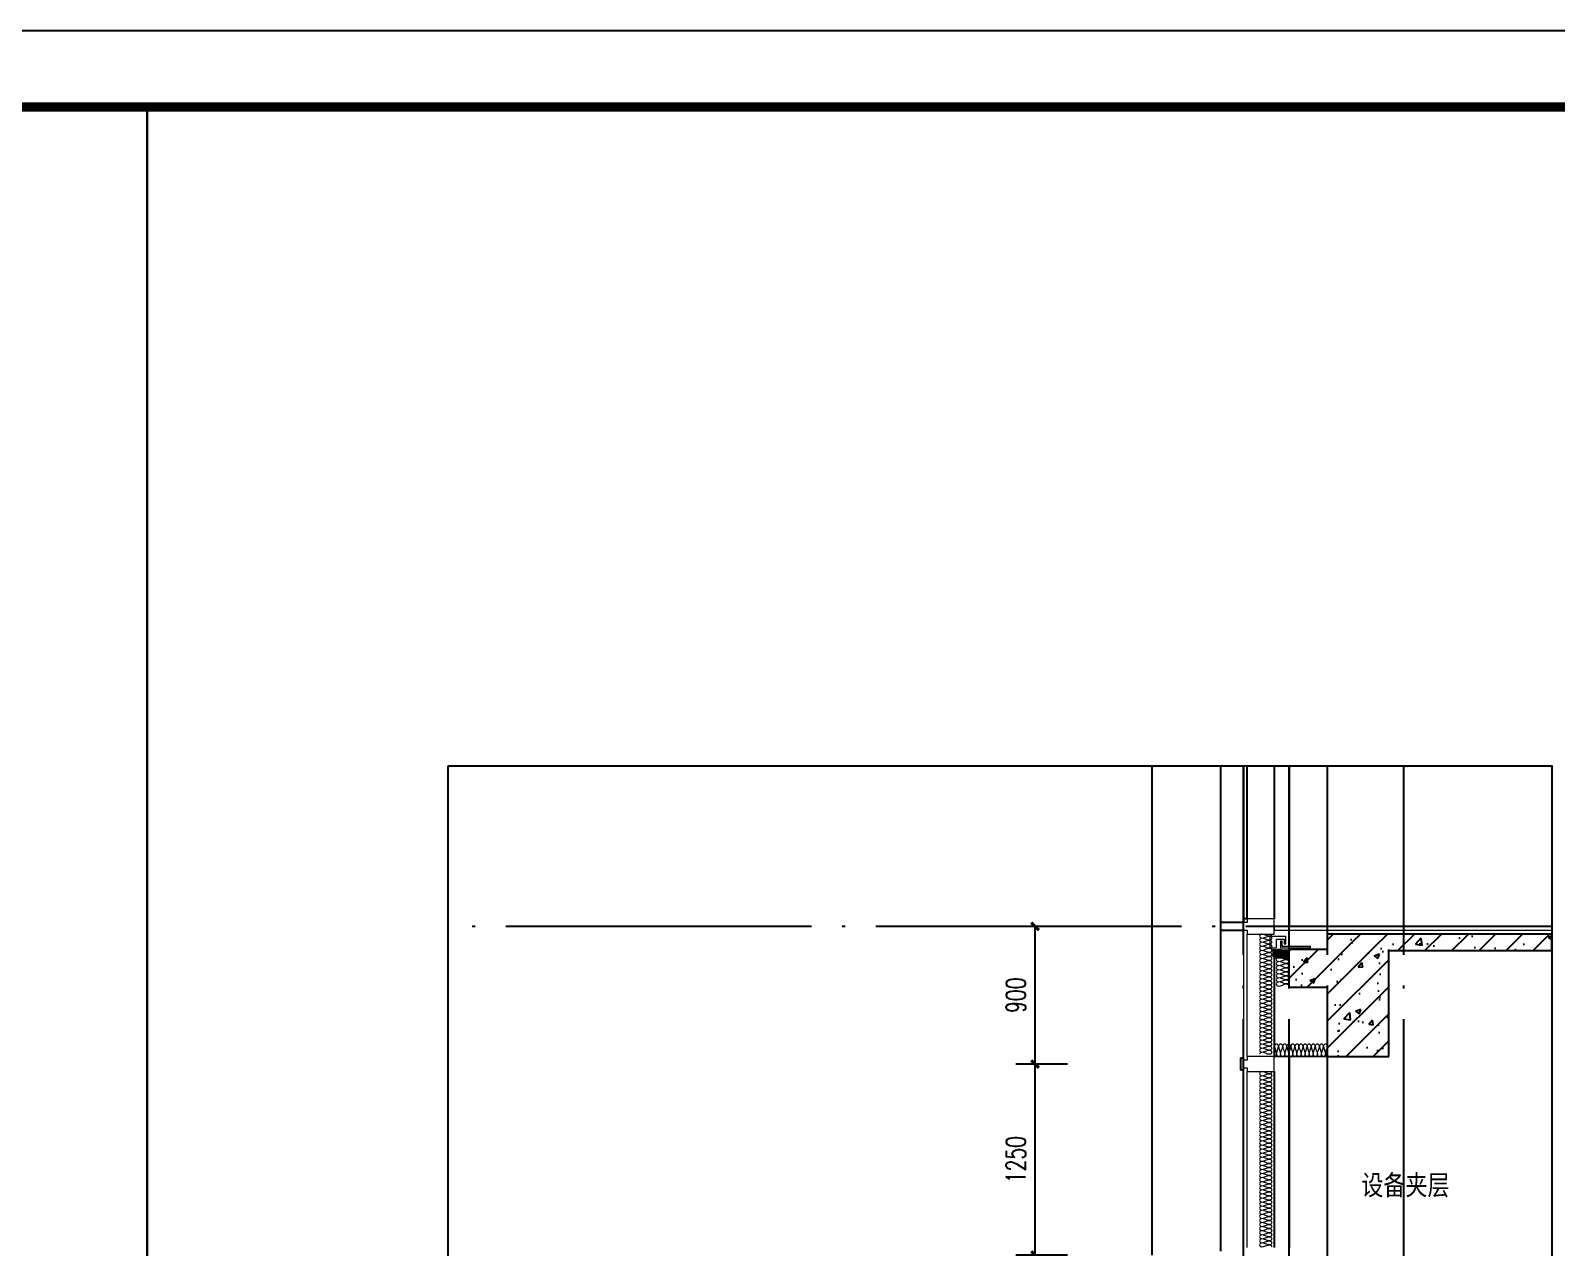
# Model space of a CAD drawing. Header units: millimetres. Extents: x 434053 to 1059003, y -2417481 to 936527.
# Drawn here: x 541638 to 551617, y -2233486 to -2225526 of the extents above; entities that cross this region are included whole.
import ezdxf

# ---------------------------------------------------------------- set-up
doc = ezdxf.new("R2010")
doc.units = ezdxf.units.MM
doc.header["$LTSCALE"] = 1000
doc.header["$MEASUREMENT"] = 0
doc.linetypes.add('DOTE', pattern=[2.42, 2, -0.2, 0.02, -0.2])
doc.layers.get('Defpoints').update_dxf_attribs({"color": 6})
for name, color, linetype in [('A-ANNO-DIMS', 3, 'Continuous'), ('A-ANNO-TTLB', 7, 'Continuous'), ('A-GLAZ', 4, 'Continuous'), ('AXIS', 3, 'Continuous'), ('DOTE', 16, 'DOTE'), ('HZHZNEWPLOTLAYER#@$TT', 7, 'Continuous'), ('PUB_HATCH', 8, 'Continuous'), ('PUB_TEXT', 7, 'Continuous'), ('WALL', 5, 'Continuous')]:
    doc.layers.add(name, color=color, linetype=linetype)
for name, color, linetype, lineweight in [('A-DETL-0001', 4, 'Continuous', 15), ('A-FLOR', 4, 'Continuous', 50), ('A-GENM-PROJ', 2, 'Continuous', 25), ('A-GLAZ-PROJ', 2, 'Continuous', 25)]:
    doc.layers.add(name, color=color, linetype=linetype, lineweight=lineweight)
doc.styles.add('_TCH_DIM_T3', font='SIMPLEX', dxfattribs={"width": 0.705882, "bigfont": 'GBCBIG'})
doc.styles.add('宋体', font='', dxfattribs={"width": 0.8})
doc.styles.get('宋体').set_extended_font_data('SimSun')
doc.dimstyles.new('_TCH_ARCH&&50', dxfattribs={"dimtxt": 127.5, "dimasz": 50, "dimexe": 125, "dimexo": 150, "dimgap": 61.25, "dimtad": 1, "dimdec": 0, "dimzin": 0, "dimdsep": 46, "dimtxsty": '_TCH_DIM_T3', "dimblk": 'ARCHTICK', "dimcen": 0.09, "dimclrt": 7, "dimazin": 2, "dimtfac": 1, "dimtdec": 0, "dimtix": 1, "dimtmove": 2, "dimatfit": 3, "dimfxl": 1, "dimtolj": 1, "dimtzin": 0, "dimarcsym": 0})
pattern_1 = [(45, (-1713816.56, -1462982.77), (-88.3883476, 88.3883476), []), (50, (-1713816.56, -1462982.77), (358.63009, -31.376067), [37.5, -412.5]), (355, (-1713816.56, -1462982.77), (-69.375667, 376.096067), [30, -330]), (100.4514, (-1713786.68, -1462985.4), (289.25469, 344.71977), [31.870095, -350.571056]), (46.1842, (-1713816.56, -1462882.77), (533.620524, -82.75951), [56.25, -618.75]), (96.6356, (-1713772.1, -1462889.67), (467.33135, 487.05894), [47.80514, -525.8565]), (351.1842, (-1713816.56, -1462882.77), (467.33097, 487.0593), [45, -495]), (21, (-1713766.56, -1462907.77), (298.453526, -201.309445), [37.5, -412.5]), (326, (-1713766.56, -1462907.77), (121.657666, 362.57502), [30, -330]), (71.4514, (-1713741.7, -1462924.55), (420.111314, 161.26525), [31.870095, -350.571056]), (37.5, (-1713816.56, -1462982.77), (6.079928, 166.446927), [0, -326, 0, -335, 0, -331.25]), (7.5, (-1713816.56, -1462982.77), (131.534769, 197.205856), [0, -191, 0, -318.5, 0, -126.25]), (327.5, (-1713928.06, -1462982.77), (266.911218, -11.277436), [0, -125, 0, -390, 0, -517.5]), (317.5, (-1713978.06, -1462982.77), (291.593085, 50.052491), [0, -162.5, 0, -259, 0, -367.5])]

# ---------------------------------------------------------------- blocks, each defined once
blk = doc.blocks.new('asdfdfsdh')
at = {"layer": 'A-ANNO-TTLB'}
blk.add_lwpolyline([(0, 42050), (29700, 42050), (29700, 0), (0, 0)], close=True, dxfattribs=at)
at = {"layer": 'A-ANNO-TTLB', "const_width": 60}
blk.add_lwpolyline([(500, 40800), (500, 500), (29200, 500), (29200, 40800)], close=True, dxfattribs=at)
blk = doc.blocks.new('ASDFADFGAF')
blk.add_lwpolyline([(0, 28700), (12350, 28700), (12350, 0), (0, 0)], close=True)
blk = doc.blocks.new('sdfgdgj')
at = {"layer": 'A-DETL-0001'}
blk.add_hatch(color=256, dxfattribs=at).paths.add_polyline_path([(14651, 16735.4), (14651, 16785.4), (14551, 16785.4), (14551, 16735.4)])
for p, q in [((14376, 16985.4), (14376, 16960.4)), ((14551, 16985.4), (14376, 16985.4)), ((14551, 16885.4), (14551, 16985.4)), ((14376, 16960.4), (14351, 16960.4)), ((14351, 16960.4), (14351, 16910.4)), ((14351, 16910.4), (14351, 16060.4)), ((14351, 16910.4), (14376, 16910.4)), ((14376, 16910.4), (14376, 16885.4)), ((14376, 16085.4), (14376, 16885.4)), ((14376, 16885.4), (14551, 16885.4)), ((14627.4, 16869.7), (14523.2, 16869.7)), ((14523.2, 16869.7), (14523.2, 16794.7)), ((14627.4, 16821.7), (14627.4, 16869.7)), ((14523.2, 16794.7), (14568.2, 16794.7)), ((14551, 16785.4), (14551, 16085.4)), ((14568.2, 16794.7), (14568.2, 16852.9)), ((14568.2, 16852.9), (14617.4, 16852.9)), ((14603.8, 16839.7), (14593.8, 16839.7)), ((14593.8, 16839.7), (14593.8, 16794.7)), ((14593.8, 16794.7), (14788.8, 16794.7)), ((14603.8, 16804.7), (14603.8, 16839.7)), ((14788.8, 16804.7), (14603.8, 16804.7)), ((14617.4, 16852.9), (14617.4, 16821.7)), ((14617.4, 16821.7), (14627.4, 16821.7)), ((14788.8, 16794.7), (14788.8, 16804.7)), ((14376, 16085.4), (14376, 16060.4)), ((14551, 16085.4), (14376, 16085.4)), ((14551, 16085.4), (14901, 16085.4)), ((14551, 15985.4), (14551, 16085.4)), ((14376, 16060.4), (14351, 16060.4)), ((14351, 16060.4), (14351, 16010.4)), ((14351, 16010.4), (14351, 14810.4)), ((14351, 16010.4), (14376, 16010.4)), ((14376, 16010.4), (14376, 15985.4)), ((14376, 14835.4), (14376, 15985.4)), ((14376, 15985.4), (14551, 15985.4))]:
    blk.add_line(p, q, dxfattribs=at)
for points in [[(14469.4, 16885.4), (14463.1, 16885.4), (14449, 16872.1), (14463.1, 16858.7), (14469.4, 16858.7)], [(14522.7, 16872.1), (14504.4, 16872.1), (14487.7, 16885.4), (14469.4, 16885.4)], [(14469.4, 16858.7), (14487.7, 16858.7), (14504.4, 16872.1), (14522.7, 16872.1)], [(14536, 16885.4), (14536, 16879.1), (14529, 16872.1), (14522.7, 16872.1)], [(14522.7, 16872.1), (14529, 16872.1), (14543.1, 16858.7), (14529, 16845.4), (14522.7, 16845.4)], [(14469.4, 16858.7), (14463.1, 16858.7), (14449, 16845.4), (14463.1, 16832.1), (14469.4, 16832.1)], [(14469.4, 16832.1), (14463.1, 16832.1), (14449, 16818.7), (14463.1, 16805.4), (14469.4, 16805.4)], [(14469.4, 16805.4), (14463.1, 16805.4), (14449, 16792.1), (14463.1, 16778.7), (14469.4, 16778.7)], [(14469.4, 16778.7), (14463.1, 16778.7), (14449, 16765.4), (14463.1, 16752.1), (14469.4, 16752.1)], [(14522.7, 16845.4), (14504.4, 16845.4), (14487.7, 16858.7), (14469.4, 16858.7)], [(14469.4, 16832.1), (14487.7, 16832.1), (14504.4, 16845.4), (14522.7, 16845.4)], [(14522.7, 16818.7), (14504.4, 16818.7), (14487.7, 16832.1), (14469.4, 16832.1)], [(14469.4, 16805.4), (14487.7, 16805.4), (14504.4, 16818.7), (14522.7, 16818.7)], [(14522.7, 16792.1), (14504.4, 16792.1), (14487.7, 16805.4), (14469.4, 16805.4)], [(14469.4, 16778.7), (14487.7, 16778.7), (14504.4, 16792.1), (14522.7, 16792.1)], [(14522.7, 16765.4), (14504.4, 16765.4), (14487.7, 16778.7), (14469.4, 16778.7)], [(14469.4, 16752.1), (14487.7, 16752.1), (14504.4, 16765.4), (14522.7, 16765.4)], [(14522.7, 16845.4), (14529, 16845.4), (14543.1, 16832.1), (14529, 16818.7), (14522.7, 16818.7)], [(14522.7, 16818.7), (14529, 16818.7), (14543.1, 16805.4), (14529, 16792.1), (14522.7, 16792.1)], [(14522.7, 16792.1), (14529, 16792.1), (14543.1, 16778.7), (14529, 16765.4), (14522.7, 16765.4)], [(14522.7, 16765.4), (14529, 16765.4), (14543.1, 16752.1), (14529, 16738.7), (14522.7, 16738.7)], [(14579.4, 16785.4), (14573.1, 16785.4), (14559, 16772.1), (14573.1, 16758.7), (14579.4, 16758.7)], [(14632.7, 16772.1), (14614.4, 16772.1), (14597.7, 16785.4), (14579.4, 16785.4)], [(14579.4, 16758.7), (14597.7, 16758.7), (14614.4, 16772.1), (14632.7, 16772.1)], [(14646, 16785.4), (14646, 16779.1), (14639, 16772.1), (14632.7, 16772.1)], [(14632.7, 16772.1), (14639, 16772.1), (14653.1, 16758.7), (14639, 16745.4), (14632.7, 16745.4)], [(14469.4, 16752.1), (14463.1, 16752.1), (14449, 16738.7), (14463.1, 16725.4), (14469.4, 16725.4)], [(14469.4, 16725.4), (14463.1, 16725.4), (14449, 16712.1), (14463.1, 16698.7), (14469.4, 16698.7)], [(14469.4, 16698.7), (14463.1, 16698.7), (14449, 16685.4), (14463.1, 16672.1), (14469.4, 16672.1)], [(14469.4, 16672.1), (14463.1, 16672.1), (14449, 16658.7), (14463.1, 16645.4), (14469.4, 16645.4)], [(14522.7, 16738.7), (14504.4, 16738.7), (14487.7, 16752.1), (14469.4, 16752.1)], [(14469.4, 16725.4), (14487.7, 16725.4), (14504.4, 16738.7), (14522.7, 16738.7)], [(14522.7, 16712.1), (14504.4, 16712.1), (14487.7, 16725.4), (14469.4, 16725.4)], [(14469.4, 16698.7), (14487.7, 16698.7), (14504.4, 16712.1), (14522.7, 16712.1)], [(14522.7, 16685.4), (14504.4, 16685.4), (14487.7, 16698.7), (14469.4, 16698.7)], [(14469.4, 16672.1), (14487.7, 16672.1), (14504.4, 16685.4), (14522.7, 16685.4)], [(14522.7, 16658.7), (14504.4, 16658.7), (14487.7, 16672.1), (14469.4, 16672.1)], [(14522.7, 16738.7), (14529, 16738.7), (14543.1, 16725.4), (14529, 16712.1), (14522.7, 16712.1)], [(14522.7, 16712.1), (14529, 16712.1), (14543.1, 16698.7), (14529, 16685.4), (14522.7, 16685.4)], [(14522.7, 16685.4), (14529, 16685.4), (14543.1, 16672.1), (14529, 16658.7), (14522.7, 16658.7)], [(14579.4, 16758.7), (14573.1, 16758.7), (14559, 16745.4), (14573.1, 16732.1), (14579.4, 16732.1)], [(14579.4, 16732.1), (14573.1, 16732.1), (14559, 16718.7), (14573.1, 16705.4), (14579.4, 16705.4)], [(14579.4, 16705.4), (14573.1, 16705.4), (14559, 16692.1), (14573.1, 16678.7), (14579.4, 16678.7)], [(14579.4, 16678.7), (14573.1, 16678.7), (14559, 16665.4), (14573.1, 16652.1), (14579.4, 16652.1)], [(14632.7, 16745.4), (14614.4, 16745.4), (14597.7, 16758.7), (14579.4, 16758.7)], [(14579.4, 16732.1), (14597.7, 16732.1), (14614.4, 16745.4), (14632.7, 16745.4)], [(14632.7, 16718.7), (14614.4, 16718.7), (14597.7, 16732.1), (14579.4, 16732.1)], [(14579.4, 16705.4), (14597.7, 16705.4), (14614.4, 16718.7), (14632.7, 16718.7)], [(14632.7, 16692.1), (14614.4, 16692.1), (14597.7, 16705.4), (14579.4, 16705.4)], [(14579.4, 16678.7), (14597.7, 16678.7), (14614.4, 16692.1), (14632.7, 16692.1)], [(14632.7, 16665.4), (14614.4, 16665.4), (14597.7, 16678.7), (14579.4, 16678.7)], [(14579.4, 16652.1), (14597.7, 16652.1), (14614.4, 16665.4), (14632.7, 16665.4)], [(14632.7, 16745.4), (14639, 16745.4), (14653.1, 16732.1), (14639, 16718.7), (14632.7, 16718.7)], [(14632.7, 16718.7), (14639, 16718.7), (14653.1, 16705.4), (14639, 16692.1), (14632.7, 16692.1)], [(14632.7, 16692.1), (14639, 16692.1), (14653.1, 16678.7), (14639, 16665.4), (14632.7, 16665.4)], [(14632.7, 16665.4), (14639, 16665.4), (14653.1, 16652.1), (14639, 16638.7), (14632.7, 16638.7)], [(14469.4, 16645.4), (14463.1, 16645.4), (14449, 16632.1), (14463.1, 16618.7), (14469.4, 16618.7)], [(14469.4, 16618.7), (14463.1, 16618.7), (14449, 16605.4), (14463.1, 16592.1), (14469.4, 16592.1)], [(14469.4, 16592.1), (14463.1, 16592.1), (14449, 16578.7), (14463.1, 16565.4), (14469.4, 16565.4)], [(14469.4, 16565.4), (14463.1, 16565.4), (14449, 16552.1), (14463.1, 16538.7), (14469.4, 16538.7)], [(14469.4, 16645.4), (14487.7, 16645.4), (14504.4, 16658.7), (14522.7, 16658.7)], [(14522.7, 16632.1), (14504.4, 16632.1), (14487.7, 16645.4), (14469.4, 16645.4)], [(14469.4, 16618.7), (14487.7, 16618.7), (14504.4, 16632.1), (14522.7, 16632.1)], [(14522.7, 16605.4), (14504.4, 16605.4), (14487.7, 16618.7), (14469.4, 16618.7)], [(14469.4, 16592.1), (14487.7, 16592.1), (14504.4, 16605.4), (14522.7, 16605.4)], [(14522.7, 16578.7), (14504.4, 16578.7), (14487.7, 16592.1), (14469.4, 16592.1)], [(14469.4, 16565.4), (14487.7, 16565.4), (14504.4, 16578.7), (14522.7, 16578.7)], [(14522.7, 16552.1), (14504.4, 16552.1), (14487.7, 16565.4), (14469.4, 16565.4)], [(14522.7, 16658.7), (14529, 16658.7), (14543.1, 16645.4), (14529, 16632.1), (14522.7, 16632.1)], [(14522.7, 16632.1), (14529, 16632.1), (14543.1, 16618.7), (14529, 16605.4), (14522.7, 16605.4)], [(14522.7, 16605.4), (14529, 16605.4), (14543.1, 16592.1), (14529, 16578.7), (14522.7, 16578.7)], [(14522.7, 16578.7), (14529, 16578.7), (14543.1, 16565.4), (14529, 16552.1), (14522.7, 16552.1)], [(14579.4, 16652.1), (14573.1, 16652.1), (14559, 16638.7), (14573.1, 16625.4), (14579.4, 16625.4)], [(14579.4, 16625.4), (14573.1, 16625.4), (14559, 16612.1), (14573.1, 16598.7), (14579.4, 16598.7)], [(14579.4, 16598.7), (14573.1, 16598.7), (14559, 16585.4), (14573.1, 16572.1), (14579.4, 16572.1)], [(14579.4, 16572.1), (14573.1, 16572.1), (14559, 16558.7), (14573.1, 16545.4), (14579.4, 16545.4)], [(14632.7, 16638.7), (14614.4, 16638.7), (14597.7, 16652.1), (14579.4, 16652.1)], [(14579.4, 16625.4), (14597.7, 16625.4), (14614.4, 16638.7), (14632.7, 16638.7)], [(14632.7, 16612.1), (14614.4, 16612.1), (14597.7, 16625.4), (14579.4, 16625.4)], [(14579.4, 16598.7), (14597.7, 16598.7), (14614.4, 16612.1), (14632.7, 16612.1)], [(14632.7, 16585.4), (14614.4, 16585.4), (14597.7, 16598.7), (14579.4, 16598.7)], [(14579.4, 16572.1), (14597.7, 16572.1), (14614.4, 16585.4), (14632.7, 16585.4)], [(14632.7, 16558.7), (14614.4, 16558.7), (14597.7, 16572.1), (14579.4, 16572.1)], [(14632.7, 16638.7), (14639, 16638.7), (14653.1, 16625.4), (14639, 16612.1), (14632.7, 16612.1)], [(14632.7, 16612.1), (14639, 16612.1), (14653.1, 16598.7), (14639, 16585.4), (14632.7, 16585.4)], [(14632.7, 16585.4), (14639, 16585.4), (14653.1, 16572.1), (14639, 16558.7), (14632.7, 16558.7)], [(14469.4, 16538.7), (14463.1, 16538.7), (14449, 16525.4), (14463.1, 16512.1), (14469.4, 16512.1)], [(14469.4, 16512.1), (14463.1, 16512.1), (14449, 16498.7), (14463.1, 16485.4), (14469.4, 16485.4)], [(14469.4, 16485.4), (14463.1, 16485.4), (14449, 16472.1), (14463.1, 16458.7), (14469.4, 16458.7)], [(14469.4, 16538.7), (14487.7, 16538.7), (14504.4, 16552.1), (14522.7, 16552.1)], [(14522.7, 16525.4), (14504.4, 16525.4), (14487.7, 16538.7), (14469.4, 16538.7)], [(14469.4, 16512.1), (14487.7, 16512.1), (14504.4, 16525.4), (14522.7, 16525.4)], [(14522.7, 16498.7), (14504.4, 16498.7), (14487.7, 16512.1), (14469.4, 16512.1)], [(14469.4, 16485.4), (14487.7, 16485.4), (14504.4, 16498.7), (14522.7, 16498.7)], [(14522.7, 16472.1), (14504.4, 16472.1), (14487.7, 16485.4), (14469.4, 16485.4)], [(14469.4, 16458.7), (14487.7, 16458.7), (14504.4, 16472.1), (14522.7, 16472.1)], [(14522.7, 16552.1), (14529, 16552.1), (14543.1, 16538.7), (14529, 16525.4), (14522.7, 16525.4)], [(14522.7, 16525.4), (14529, 16525.4), (14543.1, 16512.1), (14529, 16498.7), (14522.7, 16498.7)], [(14522.7, 16498.7), (14529, 16498.7), (14543.1, 16485.4), (14529, 16472.1), (14522.7, 16472.1)], [(14522.7, 16472.1), (14529, 16472.1), (14543.1, 16458.7), (14529, 16445.4), (14522.7, 16445.4)], [(14579.4, 16545.4), (14597.7, 16545.4), (14614.4, 16558.7), (14632.7, 16558.7)], [(14632.7, 16558.7), (14639, 16558.7), (14646, 16551.7), (14646, 16545.4)], [(14469.4, 16458.7), (14463.1, 16458.7), (14449, 16445.4), (14463.1, 16432.1), (14469.4, 16432.1)], [(14469.4, 16432.1), (14463.1, 16432.1), (14449, 16418.7), (14463.1, 16405.4), (14469.4, 16405.4)], [(14469.4, 16405.4), (14463.1, 16405.4), (14449, 16392.1), (14463.1, 16378.7), (14469.4, 16378.7)], [(14469.4, 16378.7), (14463.1, 16378.7), (14449, 16365.4), (14463.1, 16352.1), (14469.4, 16352.1)], [(14522.7, 16445.4), (14504.4, 16445.4), (14487.7, 16458.7), (14469.4, 16458.7)], [(14469.4, 16432.1), (14487.7, 16432.1), (14504.4, 16445.4), (14522.7, 16445.4)], [(14522.7, 16418.7), (14504.4, 16418.7), (14487.7, 16432.1), (14469.4, 16432.1)], [(14469.4, 16405.4), (14487.7, 16405.4), (14504.4, 16418.7), (14522.7, 16418.7)], [(14522.7, 16392.1), (14504.4, 16392.1), (14487.7, 16405.4), (14469.4, 16405.4)], [(14469.4, 16378.7), (14487.7, 16378.7), (14504.4, 16392.1), (14522.7, 16392.1)], [(14522.7, 16365.4), (14504.4, 16365.4), (14487.7, 16378.7), (14469.4, 16378.7)], [(14469.4, 16352.1), (14487.7, 16352.1), (14504.4, 16365.4), (14522.7, 16365.4)], [(14522.7, 16445.4), (14529, 16445.4), (14543.1, 16432.1), (14529, 16418.7), (14522.7, 16418.7)], [(14522.7, 16418.7), (14529, 16418.7), (14543.1, 16405.4), (14529, 16392.1), (14522.7, 16392.1)], [(14522.7, 16392.1), (14529, 16392.1), (14543.1, 16378.7), (14529, 16365.4), (14522.7, 16365.4)], [(14522.7, 16365.4), (14529, 16365.4), (14543.1, 16352.1), (14529, 16338.7), (14522.7, 16338.7)], [(14469.4, 16352.1), (14463.1, 16352.1), (14449, 16338.7), (14463.1, 16325.4), (14469.4, 16325.4)], [(14469.4, 16325.4), (14463.1, 16325.4), (14449, 16312.1), (14463.1, 16298.7), (14469.4, 16298.7)], [(14469.4, 16298.7), (14463.1, 16298.7), (14449, 16285.4), (14463.1, 16272.1), (14469.4, 16272.1)], [(14469.4, 16272.1), (14463.1, 16272.1), (14449, 16258.7), (14463.1, 16245.4), (14469.4, 16245.4)], [(14522.7, 16338.7), (14504.4, 16338.7), (14487.7, 16352.1), (14469.4, 16352.1)], [(14469.4, 16325.4), (14487.7, 16325.4), (14504.4, 16338.7), (14522.7, 16338.7)], [(14522.7, 16312.1), (14504.4, 16312.1), (14487.7, 16325.4), (14469.4, 16325.4)], [(14469.4, 16298.7), (14487.7, 16298.7), (14504.4, 16312.1), (14522.7, 16312.1)], [(14522.7, 16285.4), (14504.4, 16285.4), (14487.7, 16298.7), (14469.4, 16298.7)], [(14469.4, 16272.1), (14487.7, 16272.1), (14504.4, 16285.4), (14522.7, 16285.4)], [(14522.7, 16258.7), (14504.4, 16258.7), (14487.7, 16272.1), (14469.4, 16272.1)], [(14522.7, 16338.7), (14529, 16338.7), (14543.1, 16325.4), (14529, 16312.1), (14522.7, 16312.1)], [(14522.7, 16312.1), (14529, 16312.1), (14543.1, 16298.7), (14529, 16285.4), (14522.7, 16285.4)], [(14522.7, 16285.4), (14529, 16285.4), (14543.1, 16272.1), (14529, 16258.7), (14522.7, 16258.7)], [(14469.4, 16245.4), (14463.1, 16245.4), (14449, 16232.1), (14463.1, 16218.7), (14469.4, 16218.7)], [(14469.4, 16218.7), (14463.1, 16218.7), (14449, 16205.4), (14463.1, 16192.1), (14469.4, 16192.1)], [(14469.4, 16192.1), (14463.1, 16192.1), (14449, 16178.7), (14463.1, 16165.4), (14469.4, 16165.4)], [(14469.4, 16245.4), (14487.7, 16245.4), (14504.4, 16258.7), (14522.7, 16258.7)], [(14522.7, 16232.1), (14504.4, 16232.1), (14487.7, 16245.4), (14469.4, 16245.4)], [(14469.4, 16218.7), (14487.7, 16218.7), (14504.4, 16232.1), (14522.7, 16232.1)], [(14522.7, 16205.4), (14504.4, 16205.4), (14487.7, 16218.7), (14469.4, 16218.7)], [(14469.4, 16192.1), (14487.7, 16192.1), (14504.4, 16205.4), (14522.7, 16205.4)], [(14522.7, 16178.7), (14504.4, 16178.7), (14487.7, 16192.1), (14469.4, 16192.1)], [(14469.4, 16165.4), (14487.7, 16165.4), (14504.4, 16178.7), (14522.7, 16178.7)], [(14522.7, 16258.7), (14529, 16258.7), (14543.1, 16245.4), (14529, 16232.1), (14522.7, 16232.1)], [(14522.7, 16232.1), (14529, 16232.1), (14543.1, 16218.7), (14529, 16205.4), (14522.7, 16205.4)], [(14522.7, 16205.4), (14529, 16205.4), (14543.1, 16192.1), (14529, 16178.7), (14522.7, 16178.7)], [(14522.7, 16178.7), (14529, 16178.7), (14543.1, 16165.4), (14529, 16152.1), (14522.7, 16152.1)], [(14469.4, 16165.4), (14463.1, 16165.4), (14449, 16152.1), (14463.1, 16138.7), (14469.4, 16138.7)], [(14469.4, 16138.7), (14463.1, 16138.7), (14449, 16125.4), (14463.1, 16112.1), (14469.4, 16112.1)], [(14469.4, 16112.1), (14463.1, 16112.1), (14456, 16105), (14456, 16098.7)], [(14522.7, 16152.1), (14504.4, 16152.1), (14487.7, 16165.4), (14469.4, 16165.4)], [(14469.4, 16138.7), (14487.7, 16138.7), (14504.4, 16152.1), (14522.7, 16152.1)], [(14522.7, 16125.4), (14504.4, 16125.4), (14487.7, 16138.7), (14469.4, 16138.7)], [(14469.4, 16112.1), (14487.7, 16112.1), (14504.4, 16125.4), (14522.7, 16125.4)], [(14522.7, 16098.7), (14504.4, 16098.7), (14487.7, 16112.1), (14469.4, 16112.1)], [(14522.7, 16152.1), (14529, 16152.1), (14543.1, 16138.7), (14529, 16125.4), (14522.7, 16125.4)], [(14522.7, 16125.4), (14529, 16125.4), (14543.1, 16112.1), (14529, 16098.7), (14522.7, 16098.7)], [(14581, 16152.1), (14581, 16158.3), (14567.7, 16172.4), (14554.4, 16158.3), (14554.4, 16152.1)], [(14554.4, 16152.1), (14554.4, 16133.7), (14567.7, 16117), (14567.7, 16098.7)], [(14567.7, 16098.7), (14567.7, 16092.4), (14560.6, 16085.4), (14554.4, 16085.4)], [(14567.7, 16098.7), (14567.7, 16117), (14581, 16133.7), (14581, 16152.1)], [(14594.4, 16098.7), (14594.4, 16092.4), (14581, 16078.3), (14567.7, 16092.4), (14567.7, 16098.7)], [(14607.7, 16152.1), (14607.7, 16158.3), (14594.4, 16172.4), (14581, 16158.3), (14581, 16152.1)], [(14581, 16152.1), (14581, 16133.7), (14594.4, 16117), (14594.4, 16098.7)], [(14594.4, 16098.7), (14594.4, 16117), (14607.7, 16133.7), (14607.7, 16152.1)], [(14621, 16098.7), (14621, 16092.4), (14607.7, 16078.3), (14594.4, 16092.4), (14594.4, 16098.7)], [(14634.4, 16152.1), (14634.4, 16158.3), (14621, 16172.4), (14607.7, 16158.3), (14607.7, 16152.1)], [(14607.7, 16152.1), (14607.7, 16133.7), (14621, 16117), (14621, 16098.7)], [(14621, 16098.7), (14621, 16117), (14634.4, 16133.7), (14634.4, 16152.1)], [(14647.7, 16098.7), (14647.7, 16092.4), (14634.4, 16078.3), (14621, 16092.4), (14621, 16098.7)], [(14661, 16152.1), (14661, 16158.3), (14647.7, 16172.4), (14634.4, 16158.3), (14634.4, 16152.1)], [(14634.4, 16152.1), (14634.4, 16133.7), (14647.7, 16117), (14647.7, 16098.7)], [(14647.7, 16098.7), (14647.7, 16117), (14661, 16133.7), (14661, 16152.1)], [(14674.4, 16098.7), (14674.4, 16092.4), (14661, 16078.3), (14647.7, 16092.4), (14647.7, 16098.7)], [(14687.7, 16152.1), (14687.7, 16158.3), (14674.4, 16172.4), (14661, 16158.3), (14661, 16152.1)], [(14661, 16152.1), (14661, 16133.7), (14674.4, 16117), (14674.4, 16098.7)], [(14674.4, 16098.7), (14674.4, 16117), (14687.7, 16133.7), (14687.7, 16152.1)], [(14701, 16098.7), (14701, 16092.4), (14687.7, 16078.3), (14674.4, 16092.4), (14674.4, 16098.7)], [(14714.4, 16152.1), (14714.4, 16158.3), (14701, 16172.4), (14687.7, 16158.3), (14687.7, 16152.1)], [(14687.7, 16152.1), (14687.7, 16133.7), (14701, 16117), (14701, 16098.7)], [(14701, 16098.7), (14701, 16117), (14714.4, 16133.7), (14714.4, 16152.1)], [(14727.7, 16098.7), (14727.7, 16092.4), (14714.4, 16078.3), (14701, 16092.4), (14701, 16098.7)], [(14741, 16152.1), (14741, 16158.3), (14727.7, 16172.4), (14714.4, 16158.3), (14714.4, 16152.1)], [(14714.4, 16152.1), (14714.4, 16133.7), (14727.7, 16117), (14727.7, 16098.7)], [(14727.7, 16098.7), (14727.7, 16117), (14741, 16133.7), (14741, 16152.1)], [(14754.4, 16098.7), (14754.4, 16092.4), (14741, 16078.3), (14727.7, 16092.4), (14727.7, 16098.7)], [(14767.7, 16152.1), (14767.7, 16158.3), (14754.4, 16172.4), (14741, 16158.3), (14741, 16152.1)], [(14741, 16152.1), (14741, 16133.7), (14754.4, 16117), (14754.4, 16098.7)], [(14754.4, 16098.7), (14754.4, 16117), (14767.7, 16133.7), (14767.7, 16152.1)], [(14781, 16098.7), (14781, 16092.4), (14767.7, 16078.3), (14754.4, 16092.4), (14754.4, 16098.7)], [(14794.4, 16152.1), (14794.4, 16158.3), (14781, 16172.4), (14767.7, 16158.3), (14767.7, 16152.1)], [(14767.7, 16152.1), (14767.7, 16133.7), (14781, 16117), (14781, 16098.7)], [(14781, 16098.7), (14781, 16117), (14794.4, 16133.7), (14794.4, 16152.1)], [(14807.7, 16098.7), (14807.7, 16092.4), (14794.4, 16078.3), (14781, 16092.4), (14781, 16098.7)], [(14821, 16152.1), (14821, 16158.3), (14807.7, 16172.4), (14794.4, 16158.3), (14794.4, 16152.1)], [(14794.4, 16152.1), (14794.4, 16133.7), (14807.7, 16117), (14807.7, 16098.7)], [(14807.7, 16098.7), (14807.7, 16117), (14821, 16133.7), (14821, 16152.1)], [(14834.4, 16098.7), (14834.4, 16092.4), (14821, 16078.3), (14807.7, 16092.4), (14807.7, 16098.7)], [(14847.7, 16152.1), (14847.7, 16158.3), (14834.4, 16172.4), (14821, 16158.3), (14821, 16152.1)], [(14821, 16152.1), (14821, 16133.7), (14834.4, 16117), (14834.4, 16098.7)], [(14834.4, 16098.7), (14834.4, 16117), (14847.7, 16133.7), (14847.7, 16152.1)], [(14861, 16098.7), (14861, 16092.4), (14847.7, 16078.3), (14834.4, 16092.4), (14834.4, 16098.7)], [(14874.4, 16152.1), (14874.4, 16158.3), (14861, 16172.4), (14847.7, 16158.3), (14847.7, 16152.1)], [(14847.7, 16152.1), (14847.7, 16133.7), (14861, 16117), (14861, 16098.7)], [(14861, 16098.7), (14861, 16117), (14874.4, 16133.7), (14874.4, 16152.1)], [(14887.7, 16098.7), (14887.7, 16092.4), (14874.4, 16078.3), (14861, 16092.4), (14861, 16098.7)], [(14901, 16152.1), (14901, 16158.3), (14887.7, 16172.4), (14874.4, 16158.3), (14874.4, 16152.1)], [(14874.4, 16152.1), (14874.4, 16133.7), (14887.7, 16117), (14887.7, 16098.7)], [(14887.7, 16098.7), (14887.7, 16117), (14901, 16133.7), (14901, 16152.1)], [(14901, 16085.4), (14894.7, 16085.4), (14887.7, 16092.4), (14887.7, 16098.7)], [(14469.4, 15985.4), (14463.1, 15985.4), (14449, 15972.1), (14463.1, 15958.7), (14469.4, 15958.7)], [(14522.7, 15972.1), (14504.4, 15972.1), (14487.7, 15985.4), (14469.4, 15985.4)], [(14469.4, 15958.7), (14487.7, 15958.7), (14504.4, 15972.1), (14522.7, 15972.1)], [(14536, 15985.4), (14536, 15979.1), (14529, 15972.1), (14522.7, 15972.1)], [(14522.7, 15972.1), (14529, 15972.1), (14543.1, 15958.7), (14529, 15945.4), (14522.7, 15945.4)], [(14469.4, 15958.7), (14463.1, 15958.7), (14449, 15945.4), (14463.1, 15932.1), (14469.4, 15932.1)], [(14469.4, 15932.1), (14463.1, 15932.1), (14449, 15918.7), (14463.1, 15905.4), (14469.4, 15905.4)], [(14469.4, 15905.4), (14463.1, 15905.4), (14449, 15892.1), (14463.1, 15878.7), (14469.4, 15878.7)], [(14469.4, 15878.7), (14463.1, 15878.7), (14449, 15865.4), (14463.1, 15852.1), (14469.4, 15852.1)], [(14522.7, 15945.4), (14504.4, 15945.4), (14487.7, 15958.7), (14469.4, 15958.7)], [(14469.4, 15932.1), (14487.7, 15932.1), (14504.4, 15945.4), (14522.7, 15945.4)], [(14522.7, 15918.7), (14504.4, 15918.7), (14487.7, 15932.1), (14469.4, 15932.1)], [(14469.4, 15905.4), (14487.7, 15905.4), (14504.4, 15918.7), (14522.7, 15918.7)], [(14522.7, 15892.1), (14504.4, 15892.1), (14487.7, 15905.4), (14469.4, 15905.4)], [(14469.4, 15878.7), (14487.7, 15878.7), (14504.4, 15892.1), (14522.7, 15892.1)], [(14522.7, 15865.4), (14504.4, 15865.4), (14487.7, 15878.7), (14469.4, 15878.7)], [(14522.7, 15945.4), (14529, 15945.4), (14543.1, 15932.1), (14529, 15918.7), (14522.7, 15918.7)], [(14522.7, 15918.7), (14529, 15918.7), (14543.1, 15905.4), (14529, 15892.1), (14522.7, 15892.1)], [(14522.7, 15892.1), (14529, 15892.1), (14543.1, 15878.7), (14529, 15865.4), (14522.7, 15865.4)], [(14469.4, 15852.1), (14463.1, 15852.1), (14449, 15838.7), (14463.1, 15825.4), (14469.4, 15825.4)], [(14469.4, 15825.4), (14463.1, 15825.4), (14449, 15812.1), (14463.1, 15798.7), (14469.4, 15798.7)], [(14469.4, 15798.7), (14463.1, 15798.7), (14449, 15785.4), (14463.1, 15772.1), (14469.4, 15772.1)], [(14469.4, 15772.1), (14463.1, 15772.1), (14449, 15758.7), (14463.1, 15745.4), (14469.4, 15745.4)], [(14469.4, 15852.1), (14487.7, 15852.1), (14504.4, 15865.4), (14522.7, 15865.4)], [(14522.7, 15838.7), (14504.4, 15838.7), (14487.7, 15852.1), (14469.4, 15852.1)], [(14469.4, 15825.4), (14487.7, 15825.4), (14504.4, 15838.7), (14522.7, 15838.7)], [(14522.7, 15812.1), (14504.4, 15812.1), (14487.7, 15825.4), (14469.4, 15825.4)], [(14469.4, 15798.7), (14487.7, 15798.7), (14504.4, 15812.1), (14522.7, 15812.1)], [(14522.7, 15785.4), (14504.4, 15785.4), (14487.7, 15798.7), (14469.4, 15798.7)], [(14469.4, 15772.1), (14487.7, 15772.1), (14504.4, 15785.4), (14522.7, 15785.4)], [(14522.7, 15758.7), (14504.4, 15758.7), (14487.7, 15772.1), (14469.4, 15772.1)], [(14522.7, 15865.4), (14529, 15865.4), (14543.1, 15852.1), (14529, 15838.7), (14522.7, 15838.7)], [(14522.7, 15838.7), (14529, 15838.7), (14543.1, 15825.4), (14529, 15812.1), (14522.7, 15812.1)], [(14522.7, 15812.1), (14529, 15812.1), (14543.1, 15798.7), (14529, 15785.4), (14522.7, 15785.4)], [(14522.7, 15785.4), (14529, 15785.4), (14543.1, 15772.1), (14529, 15758.7), (14522.7, 15758.7)], [(14469.4, 15745.4), (14463.1, 15745.4), (14449, 15732.1), (14463.1, 15718.7), (14469.4, 15718.7)], [(14469.4, 15718.7), (14463.1, 15718.7), (14449, 15705.4), (14463.1, 15692.1), (14469.4, 15692.1)], [(14469.4, 15692.1), (14463.1, 15692.1), (14449, 15678.7), (14463.1, 15665.4), (14469.4, 15665.4)], [(14469.4, 15745.4), (14487.7, 15745.4), (14504.4, 15758.7), (14522.7, 15758.7)], [(14522.7, 15732.1), (14504.4, 15732.1), (14487.7, 15745.4), (14469.4, 15745.4)], [(14469.4, 15718.7), (14487.7, 15718.7), (14504.4, 15732.1), (14522.7, 15732.1)], [(14522.7, 15705.4), (14504.4, 15705.4), (14487.7, 15718.7), (14469.4, 15718.7)], [(14469.4, 15692.1), (14487.7, 15692.1), (14504.4, 15705.4), (14522.7, 15705.4)], [(14522.7, 15678.7), (14504.4, 15678.7), (14487.7, 15692.1), (14469.4, 15692.1)], [(14469.4, 15665.4), (14487.7, 15665.4), (14504.4, 15678.7), (14522.7, 15678.7)], [(14522.7, 15758.7), (14529, 15758.7), (14543.1, 15745.4), (14529, 15732.1), (14522.7, 15732.1)], [(14522.7, 15732.1), (14529, 15732.1), (14543.1, 15718.7), (14529, 15705.4), (14522.7, 15705.4)], [(14522.7, 15705.4), (14529, 15705.4), (14543.1, 15692.1), (14529, 15678.7), (14522.7, 15678.7)], [(14522.7, 15678.7), (14529, 15678.7), (14543.1, 15665.4), (14529, 15652.1), (14522.7, 15652.1)], [(14469.4, 15665.4), (14463.1, 15665.4), (14449, 15652.1), (14463.1, 15638.7), (14469.4, 15638.7)], [(14469.4, 15638.7), (14463.1, 15638.7), (14449, 15625.4), (14463.1, 15612.1), (14469.4, 15612.1)], [(14469.4, 15612.1), (14463.1, 15612.1), (14449, 15598.7), (14463.1, 15585.4), (14469.4, 15585.4)], [(14469.4, 15585.4), (14463.1, 15585.4), (14449, 15572.1), (14463.1, 15558.7), (14469.4, 15558.7)], [(14522.7, 15652.1), (14504.4, 15652.1), (14487.7, 15665.4), (14469.4, 15665.4)], [(14469.4, 15638.7), (14487.7, 15638.7), (14504.4, 15652.1), (14522.7, 15652.1)], [(14522.7, 15625.4), (14504.4, 15625.4), (14487.7, 15638.7), (14469.4, 15638.7)], [(14469.4, 15612.1), (14487.7, 15612.1), (14504.4, 15625.4), (14522.7, 15625.4)], [(14522.7, 15598.7), (14504.4, 15598.7), (14487.7, 15612.1), (14469.4, 15612.1)], [(14469.4, 15585.4), (14487.7, 15585.4), (14504.4, 15598.7), (14522.7, 15598.7)], [(14522.7, 15572.1), (14504.4, 15572.1), (14487.7, 15585.4), (14469.4, 15585.4)], [(14469.4, 15558.7), (14487.7, 15558.7), (14504.4, 15572.1), (14522.7, 15572.1)], [(14522.7, 15652.1), (14529, 15652.1), (14543.1, 15638.7), (14529, 15625.4), (14522.7, 15625.4)], [(14522.7, 15625.4), (14529, 15625.4), (14543.1, 15612.1), (14529, 15598.7), (14522.7, 15598.7)], [(14522.7, 15598.7), (14529, 15598.7), (14543.1, 15585.4), (14529, 15572.1), (14522.7, 15572.1)], [(14522.7, 15572.1), (14529, 15572.1), (14543.1, 15558.7), (14529, 15545.4), (14522.7, 15545.4)], [(14469.4, 15558.7), (14463.1, 15558.7), (14449, 15545.4), (14463.1, 15532.1), (14469.4, 15532.1)], [(14469.4, 15532.1), (14463.1, 15532.1), (14449, 15518.7), (14463.1, 15505.4), (14469.4, 15505.4)], [(14469.4, 15505.4), (14463.1, 15505.4), (14449, 15492.1), (14463.1, 15478.7), (14469.4, 15478.7)], [(14469.4, 15478.7), (14463.1, 15478.7), (14449, 15465.4), (14463.1, 15452.1), (14469.4, 15452.1)], [(14522.7, 15545.4), (14504.4, 15545.4), (14487.7, 15558.7), (14469.4, 15558.7)], [(14469.4, 15532.1), (14487.7, 15532.1), (14504.4, 15545.4), (14522.7, 15545.4)], [(14522.7, 15518.7), (14504.4, 15518.7), (14487.7, 15532.1), (14469.4, 15532.1)], [(14469.4, 15505.4), (14487.7, 15505.4), (14504.4, 15518.7), (14522.7, 15518.7)], [(14522.7, 15492.1), (14504.4, 15492.1), (14487.7, 15505.4), (14469.4, 15505.4)], [(14469.4, 15478.7), (14487.7, 15478.7), (14504.4, 15492.1), (14522.7, 15492.1)], [(14522.7, 15465.4), (14504.4, 15465.4), (14487.7, 15478.7), (14469.4, 15478.7)], [(14522.7, 15545.4), (14529, 15545.4), (14543.1, 15532.1), (14529, 15518.7), (14522.7, 15518.7)], [(14522.7, 15518.7), (14529, 15518.7), (14543.1, 15505.4), (14529, 15492.1), (14522.7, 15492.1)], [(14522.7, 15492.1), (14529, 15492.1), (14543.1, 15478.7), (14529, 15465.4), (14522.7, 15465.4)], [(14469.4, 15452.1), (14463.1, 15452.1), (14449, 15438.7), (14463.1, 15425.4), (14469.4, 15425.4)], [(14469.4, 15425.4), (14463.1, 15425.4), (14449, 15412.1), (14463.1, 15398.7), (14469.4, 15398.7)], [(14469.4, 15398.7), (14463.1, 15398.7), (14449, 15385.4), (14463.1, 15372.1), (14469.4, 15372.1)], [(14469.4, 15372.1), (14463.1, 15372.1), (14449, 15358.7), (14463.1, 15345.4), (14469.4, 15345.4)], [(14469.4, 15452.1), (14487.7, 15452.1), (14504.4, 15465.4), (14522.7, 15465.4)], [(14522.7, 15438.7), (14504.4, 15438.7), (14487.7, 15452.1), (14469.4, 15452.1)], [(14469.4, 15425.4), (14487.7, 15425.4), (14504.4, 15438.7), (14522.7, 15438.7)], [(14522.7, 15412.1), (14504.4, 15412.1), (14487.7, 15425.4), (14469.4, 15425.4)], [(14469.4, 15398.7), (14487.7, 15398.7), (14504.4, 15412.1), (14522.7, 15412.1)], [(14522.7, 15385.4), (14504.4, 15385.4), (14487.7, 15398.7), (14469.4, 15398.7)], [(14469.4, 15372.1), (14487.7, 15372.1), (14504.4, 15385.4), (14522.7, 15385.4)], [(14522.7, 15358.7), (14504.4, 15358.7), (14487.7, 15372.1), (14469.4, 15372.1)], [(14522.7, 15465.4), (14529, 15465.4), (14543.1, 15452.1), (14529, 15438.7), (14522.7, 15438.7)], [(14522.7, 15438.7), (14529, 15438.7), (14543.1, 15425.4), (14529, 15412.1), (14522.7, 15412.1)], [(14522.7, 15412.1), (14529, 15412.1), (14543.1, 15398.7), (14529, 15385.4), (14522.7, 15385.4)], [(14522.7, 15385.4), (14529, 15385.4), (14543.1, 15372.1), (14529, 15358.7), (14522.7, 15358.7)], [(14469.4, 15345.4), (14463.1, 15345.4), (14449, 15332.1), (14463.1, 15318.7), (14469.4, 15318.7)], [(14469.4, 15318.7), (14463.1, 15318.7), (14449, 15305.4), (14463.1, 15292.1), (14469.4, 15292.1)], [(14469.4, 15292.1), (14463.1, 15292.1), (14449, 15278.7), (14463.1, 15265.4), (14469.4, 15265.4)], [(14469.4, 15345.4), (14487.7, 15345.4), (14504.4, 15358.7), (14522.7, 15358.7)], [(14522.7, 15332.1), (14504.4, 15332.1), (14487.7, 15345.4), (14469.4, 15345.4)], [(14469.4, 15318.7), (14487.7, 15318.7), (14504.4, 15332.1), (14522.7, 15332.1)], [(14522.7, 15305.4), (14504.4, 15305.4), (14487.7, 15318.7), (14469.4, 15318.7)], [(14469.4, 15292.1), (14487.7, 15292.1), (14504.4, 15305.4), (14522.7, 15305.4)], [(14522.7, 15278.7), (14504.4, 15278.7), (14487.7, 15292.1), (14469.4, 15292.1)], [(14469.4, 15265.4), (14487.7, 15265.4), (14504.4, 15278.7), (14522.7, 15278.7)], [(14522.7, 15358.7), (14529, 15358.7), (14543.1, 15345.4), (14529, 15332.1), (14522.7, 15332.1)], [(14522.7, 15332.1), (14529, 15332.1), (14543.1, 15318.7), (14529, 15305.4), (14522.7, 15305.4)], [(14522.7, 15305.4), (14529, 15305.4), (14543.1, 15292.1), (14529, 15278.7), (14522.7, 15278.7)], [(14522.7, 15278.7), (14529, 15278.7), (14543.1, 15265.4), (14529, 15252.1), (14522.7, 15252.1)], [(14469.4, 15265.4), (14463.1, 15265.4), (14449, 15252.1), (14463.1, 15238.7), (14469.4, 15238.7)], [(14469.4, 15238.7), (14463.1, 15238.7), (14449, 15225.4), (14463.1, 15212.1), (14469.4, 15212.1)], [(14469.4, 15212.1), (14463.1, 15212.1), (14449, 15198.7), (14463.1, 15185.4), (14469.4, 15185.4)], [(14469.4, 15185.4), (14463.1, 15185.4), (14449, 15172.1), (14463.1, 15158.7), (14469.4, 15158.7)], [(14522.7, 15252.1), (14504.4, 15252.1), (14487.7, 15265.4), (14469.4, 15265.4)], [(14469.4, 15238.7), (14487.7, 15238.7), (14504.4, 15252.1), (14522.7, 15252.1)], [(14522.7, 15225.4), (14504.4, 15225.4), (14487.7, 15238.7), (14469.4, 15238.7)], [(14469.4, 15212.1), (14487.7, 15212.1), (14504.4, 15225.4), (14522.7, 15225.4)], [(14522.7, 15198.7), (14504.4, 15198.7), (14487.7, 15212.1), (14469.4, 15212.1)], [(14469.4, 15185.4), (14487.7, 15185.4), (14504.4, 15198.7), (14522.7, 15198.7)], [(14522.7, 15172.1), (14504.4, 15172.1), (14487.7, 15185.4), (14469.4, 15185.4)], [(14469.4, 15158.7), (14487.7, 15158.7), (14504.4, 15172.1), (14522.7, 15172.1)], [(14522.7, 15252.1), (14529, 15252.1), (14543.1, 15238.7), (14529, 15225.4), (14522.7, 15225.4)], [(14522.7, 15225.4), (14529, 15225.4), (14543.1, 15212.1), (14529, 15198.7), (14522.7, 15198.7)], [(14522.7, 15198.7), (14529, 15198.7), (14543.1, 15185.4), (14529, 15172.1), (14522.7, 15172.1)], [(14522.7, 15172.1), (14529, 15172.1), (14543.1, 15158.7), (14529, 15145.4), (14522.7, 15145.4)], [(14469.4, 15158.7), (14463.1, 15158.7), (14449, 15145.4), (14463.1, 15132.1), (14469.4, 15132.1)], [(14469.4, 15132.1), (14463.1, 15132.1), (14449, 15118.7), (14463.1, 15105.4), (14469.4, 15105.4)], [(14469.4, 15105.4), (14463.1, 15105.4), (14449, 15092.1), (14463.1, 15078.7), (14469.4, 15078.7)], [(14469.4, 15078.7), (14463.1, 15078.7), (14449, 15065.4), (14463.1, 15052.1), (14469.4, 15052.1)], [(14522.7, 15145.4), (14504.4, 15145.4), (14487.7, 15158.7), (14469.4, 15158.7)], [(14469.4, 15132.1), (14487.7, 15132.1), (14504.4, 15145.4), (14522.7, 15145.4)], [(14522.7, 15118.7), (14504.4, 15118.7), (14487.7, 15132.1), (14469.4, 15132.1)], [(14469.4, 15105.4), (14487.7, 15105.4), (14504.4, 15118.7), (14522.7, 15118.7)], [(14522.7, 15092.1), (14504.4, 15092.1), (14487.7, 15105.4), (14469.4, 15105.4)], [(14469.4, 15078.7), (14487.7, 15078.7), (14504.4, 15092.1), (14522.7, 15092.1)], [(14522.7, 15065.4), (14504.4, 15065.4), (14487.7, 15078.7), (14469.4, 15078.7)], [(14522.7, 15145.4), (14529, 15145.4), (14543.1, 15132.1), (14529, 15118.7), (14522.7, 15118.7)], [(14522.7, 15118.7), (14529, 15118.7), (14543.1, 15105.4), (14529, 15092.1), (14522.7, 15092.1)], [(14522.7, 15092.1), (14529, 15092.1), (14543.1, 15078.7), (14529, 15065.4), (14522.7, 15065.4)], [(14469.4, 15052.1), (14463.1, 15052.1), (14449, 15038.7), (14463.1, 15025.4), (14469.4, 15025.4)], [(14469.4, 15025.4), (14463.1, 15025.4), (14449, 15012.1), (14463.1, 14998.7), (14469.4, 14998.7)], [(14469.4, 14998.7), (14463.1, 14998.7), (14449, 14985.4), (14463.1, 14972.1), (14469.4, 14972.1)], [(14469.4, 14972.1), (14463.1, 14972.1), (14449, 14958.7), (14463.1, 14945.4), (14469.4, 14945.4)], [(14469.4, 15052.1), (14487.7, 15052.1), (14504.4, 15065.4), (14522.7, 15065.4)], [(14522.7, 15038.7), (14504.4, 15038.7), (14487.7, 15052.1), (14469.4, 15052.1)], [(14469.4, 15025.4), (14487.7, 15025.4), (14504.4, 15038.7), (14522.7, 15038.7)], [(14522.7, 15012.1), (14504.4, 15012.1), (14487.7, 15025.4), (14469.4, 15025.4)], [(14469.4, 14998.7), (14487.7, 14998.7), (14504.4, 15012.1), (14522.7, 15012.1)], [(14522.7, 14985.4), (14504.4, 14985.4), (14487.7, 14998.7), (14469.4, 14998.7)], [(14469.4, 14972.1), (14487.7, 14972.1), (14504.4, 14985.4), (14522.7, 14985.4)], [(14522.7, 14958.7), (14504.4, 14958.7), (14487.7, 14972.1), (14469.4, 14972.1)], [(14522.7, 15065.4), (14529, 15065.4), (14543.1, 15052.1), (14529, 15038.7), (14522.7, 15038.7)], [(14522.7, 15038.7), (14529, 15038.7), (14543.1, 15025.4), (14529, 15012.1), (14522.7, 15012.1)], [(14522.7, 15012.1), (14529, 15012.1), (14543.1, 14998.7), (14529, 14985.4), (14522.7, 14985.4)], [(14522.7, 14985.4), (14529, 14985.4), (14543.1, 14972.1), (14529, 14958.7), (14522.7, 14958.7)], [(14469.4, 14945.4), (14463.1, 14945.4), (14449, 14932.1), (14463.1, 14918.7), (14469.4, 14918.7)], [(14469.4, 14918.7), (14463.1, 14918.7), (14449, 14905.4), (14463.1, 14892.1), (14469.4, 14892.1)], [(14469.4, 14892.1), (14463.1, 14892.1), (14449, 14878.7), (14463.1, 14865.4), (14469.4, 14865.4)], [(14469.4, 14945.4), (14487.7, 14945.4), (14504.4, 14958.7), (14522.7, 14958.7)], [(14522.7, 14932.1), (14504.4, 14932.1), (14487.7, 14945.4), (14469.4, 14945.4)], [(14469.4, 14918.7), (14487.7, 14918.7), (14504.4, 14932.1), (14522.7, 14932.1)], [(14522.7, 14905.4), (14504.4, 14905.4), (14487.7, 14918.7), (14469.4, 14918.7)], [(14469.4, 14892.1), (14487.7, 14892.1), (14504.4, 14905.4), (14522.7, 14905.4)], [(14522.7, 14878.7), (14504.4, 14878.7), (14487.7, 14892.1), (14469.4, 14892.1)], [(14469.4, 14865.4), (14487.7, 14865.4), (14504.4, 14878.7), (14522.7, 14878.7)], [(14522.7, 14958.7), (14529, 14958.7), (14543.1, 14945.4), (14529, 14932.1), (14522.7, 14932.1)], [(14522.7, 14932.1), (14529, 14932.1), (14543.1, 14918.7), (14529, 14905.4), (14522.7, 14905.4)], [(14522.7, 14905.4), (14529, 14905.4), (14543.1, 14892.1), (14529, 14878.7), (14522.7, 14878.7)], [(14522.7, 14878.7), (14529, 14878.7), (14543.1, 14865.4), (14529, 14852.1), (14522.7, 14852.1)], [(14469.4, 14865.4), (14463.1, 14865.4), (14449, 14852.1), (14463.1, 14838.7), (14469.4, 14838.7)], [(14522.7, 14852.1), (14504.4, 14852.1), (14487.7, 14865.4), (14469.4, 14865.4)], [(14469.4, 14838.7), (14487.7, 14838.7), (14504.4, 14852.1), (14522.7, 14852.1)], [(14522.7, 14852.1), (14529, 14852.1), (14536, 14845), (14536, 14838.7)]]:
    blk.add_open_spline(points, degree=3, dxfattribs=at)
at = {"layer": 'A-FLOR'}
for p, q in [((14551, 16785.4), (14551, 16735.4)), ((14551, 16735.4), (14651, 16735.4))]:
    blk.add_line(p, q, dxfattribs=at)
at = {"layer": 'A-GENM-PROJ'}
for p, q in [((13751.4, 17985.4), (13751.4, 16935.4)), ((13751.4, 16935.4), (13751.4, 14785.4))]:
    blk.add_line(p, q, dxfattribs=at)
at = {"layer": 'A-GLAZ'}
for p, q in [((14351, 17985.4), (14351, 16960.4)), ((14376, 16985.4), (14376, 17985.4)), ((14376, 16985.4), (14351, 16985.4)), ((14351, 16985.4), (14351, 16960.4)), ((14351, 16960.4), (14201, 16960.4)), ((14201, 16960.4), (14201, 16910.4)), ((14201, 16910.4), (14351, 16910.4)), ((14351, 16072.9), (14331, 16072.9)), ((14331, 16072.9), (14331, 15997.9)), ((14331, 15997.9), (14351, 15997.9))]:
    blk.add_line(p, q, dxfattribs=at)
at = {"layer": 'A-GLAZ-PROJ'}
for p, q in [((14201, 17985.4), (14201, 16960.4)), ((14551, 17985.4), (14551, 16985.4)), ((14651, 17985.4), (14651, 16935.4)), ((14201, 16910.4), (14201, 14810.4)), ((14551, 16735.4), (14551, 16085.4)), ((14651, 16085.4), (14651, 14835.4)), ((14551, 15985.4), (14551, 14835.4))]:
    blk.add_line(p, q, dxfattribs=at)
blk = doc.blocks.new('_ArchTick')
at = {"color": 0, "linetype": 'ByBlock', "const_width": 0.4}
blk.add_lwpolyline([(-0.5, -0.5), (0.5, 0.5)], dxfattribs=at)
blk = doc.blocks.new('*D921')
at = {"layer": 'A-ANNO-DIMS', "color": 0, "lineweight": -2, "transparency": 16777216}
for p, q in [((548420.1, -2231385.7), (548082.2, -2231385.7)), ((548207.2, -2232285.7), (548207.2, -2231385.7)), ((548420.1, -2232285.7), (548082.2, -2232285.7))]:
    blk.add_line(p, q, dxfattribs=at)
at = {"layer": 'Defpoints', "color": 0, "transparency": 16777216}
for p in [(548207.2, -2231385.7), (548570.1, -2231385.7), (548570.1, -2232285.7)]:
    blk.add_point(p, dxfattribs=at)
at = {"layer": 'A-ANNO-DIMS', "color": 0, "lineweight": -2, "transparency": 16777216, "xscale": 50, "yscale": 50, "zscale": 50}
for p, rotation in [((548207.2, -2231385.7), 90), ((548207.2, -2232285.7), 270)]:
    blk.add_blockref('_ArchTick', p, dxfattribs=dict(at, rotation=rotation))
at = {"layer": 'A-ANNO-DIMS', "color": 7, "transparency": 16777216, "insert": (548082.2, -2231835.7), "char_height": 127.5, "attachment_point": 5, "rotation": 90, "style": '_TCH_DIM_T3'}
blk.add_mtext('\\A1;900', dxfattribs=at)
blk = doc.blocks.new('*D922')
at = {"layer": 'A-ANNO-DIMS', "color": 0, "lineweight": -2, "transparency": 16777216}
for p, q in [((548420.1, -2232285.7), (548082.2, -2232285.7)), ((548207.2, -2233535.7), (548207.2, -2232285.7)), ((548420.1, -2233535.7), (548082.2, -2233535.7))]:
    blk.add_line(p, q, dxfattribs=at)
at = {"layer": 'Defpoints', "color": 0, "transparency": 16777216}
for p in [(548207.2, -2232285.7), (548570.1, -2232285.7), (548570.1, -2233535.7)]:
    blk.add_point(p, dxfattribs=at)
at = {"layer": 'A-ANNO-DIMS', "color": 0, "lineweight": -2, "transparency": 16777216, "xscale": 50, "yscale": 50, "zscale": 50}
for p, rotation in [((548207.2, -2232285.7), 90), ((548207.2, -2233535.7), 270)]:
    blk.add_blockref('_ArchTick', p, dxfattribs=dict(at, rotation=rotation))
at = {"layer": 'A-ANNO-DIMS', "color": 7, "transparency": 16777216, "insert": (548082.2, -2232910.7), "char_height": 127.5, "attachment_point": 5, "rotation": 90, "style": '_TCH_DIM_T3'}
blk.add_mtext('\\A1;1250', dxfattribs=at)

msp = doc.modelspace()

# ---------------------------------------------------------------- hatches: boundary and pattern name
at = {"layer": 'PUB_HATCH'}
h = msp.add_hatch(dxfattribs=at)
h.set_pattern_fill('钢筋混凝土', color=256, scale=50, style=0)
h.set_pattern_definition(pattern_1)
h.paths.add_polyline_path([(551586.2, -2231435.7), (550120.1, -2231435.7), (550520.1, -2231545.7), (551586.2, -2231545.7)])
h = msp.add_hatch(dxfattribs=at)
h.set_pattern_fill('钢筋混凝土', color=256, scale=50, style=0)
h.set_pattern_definition(pattern_1)
h.paths.add_polyline_path([(550253.5, -2231619), (550520.1, -2231535.7), (550520.1, -2231545.7), (550120.1, -2231435.7), (550120.1, -2231535.7)])
h = msp.add_hatch(dxfattribs=at)
h.set_pattern_fill('钢筋混凝土', color=256, scale=50, style=0)
h.set_pattern_definition(pattern_1)
h.paths.add_polyline_path([(550253.5, -2231619), (550120.1, -2231535.7), (549870.1, -2231535.7), (549870.1, -2231785.7), (550120.1, -2231785.7)])
h = msp.add_hatch(dxfattribs=at)
h.set_pattern_fill('钢筋混凝土', color=256, scale=50, style=0)
h.set_pattern_definition(pattern_1)
h.paths.add_polyline_path([(550520.1, -2232235.7), (550520.1, -2231535.7), (550253.5, -2231619), (550120.1, -2231785.7), (550120.1, -2232235.7)])

# ---------------------------------------------------------------- linework, layer by layer
at = {"layer": 'A-DETL-0001', "color": 2}
msp.add_lwpolyline([(551586.2, -2231385.7), (549770.1, -2231385.7), (549770.1, -2231410.7), (551586.2, -2231410.7)], dxfattribs=at)
at = {"layer": 'AXIS'}
msp.add_lwpolyline([(544370.1, -2230335.7), (551586.2, -2230335.7), (551586.2, -2253351.7), (544370.1, -2253351.7)], close=True, dxfattribs=at)
at = {"layer": 'DOTE'}
for p, q in [((549570.1, -2253351.7), (549570.1, -2230335.7)), ((549870.1, -2253351.7), (549870.1, -2230335.7)), ((550120.1, -2253351.7), (550120.1, -2230335.7)), ((550620.1, -2253351.7), (550620.1, -2230335.7)), ((551586.2, -2231385.7), (544431.2, -2231385.7))]:
    msp.add_line(p, q, dxfattribs=at)
at = {"layer": 'WALL'}
for p, q in [((551586.2, -2231435.7), (550120.1, -2231435.7)), ((550120.1, -2231535.7), (550120.1, -2231435.7)), ((551586.2, -2231545.7), (551586.2, -2231435.7)), ((550120.1, -2231535.7), (549870.1, -2231535.7)), ((549870.1, -2231785.7), (549870.1, -2231535.7)), ((550520.1, -2232235.7), (550520.1, -2231535.7)), ((550520.1, -2231535.7), (550520.1, -2231545.7)), ((551586.2, -2231545.7), (550520.1, -2231545.7)), ((550120.1, -2231785.7), (549870.1, -2231785.7)), ((550120.1, -2232235.7), (550120.1, -2231785.7)), ((550120.1, -2232235.7), (550520.1, -2232235.7))]:
    msp.add_line(p, q, dxfattribs=at)

# ---------------------------------------------------------------- block references
at = {"rotation": 90}
msp.add_blockref('asdfdfsdh', (570850.9, -2255226.3), dxfattribs=at)
for p in [(530050.9, -2254726.3), (542400.9, -2254726.3)]:
    msp.add_blockref('ASDFADFGAF', p)
at = {"layer": 'HZHZNEWPLOTLAYER#@$TT'}
msp.add_blockref('sdfgdgj', (535219.1, -2248321), dxfattribs=at)

# ---------------------------------------------------------------- texts
at = {"layer": 'PUB_TEXT', "style": '宋体', "width": 0.8}
msp.add_text('设备夹层', height=132.17, dxfattribs=at).set_placement((550341.2, -2233143.3))

# ---------------------------------------------------------------- dimensions: what is measured, and where the dimension line sits
at = {"layer": 'A-ANNO-DIMS'}
for p1, p2, picture, middle in [((548570.1, -2232285.7), (548570.1, -2231385.7), '*D921', (548082.2, -2231835.7)), ((548570.1, -2233535.7), (548570.1, -2232285.7), '*D922', (548082.2, -2232910.7))]:
    dim = msp.add_aligned_dim(p1=p1, p2=p2, distance=363, dimstyle='_TCH_ARCH&&50', dxfattribs=at)
    dim.commit()
    dim.dimension.update_dxf_attribs({"geometry": picture, "text_midpoint": middle})

doc.saveas('drawing.dxf')
